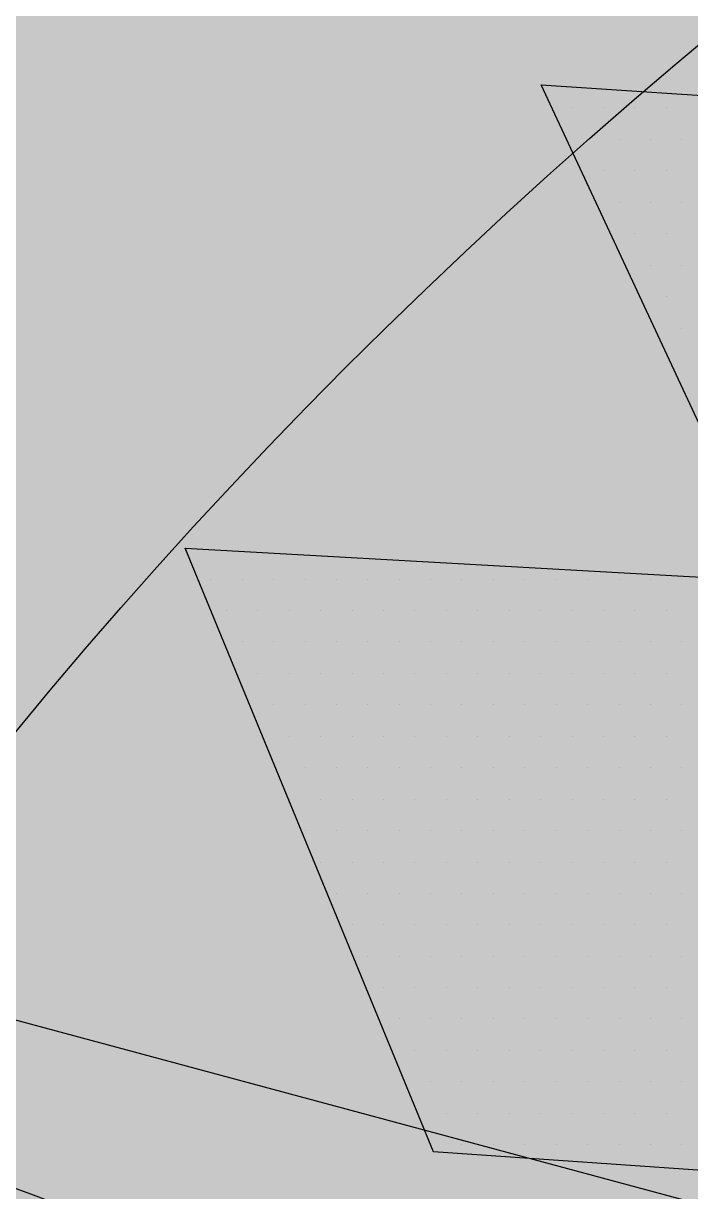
# Paper-space layout 'Layout1' of a CAD drawing. Extents: x -43 to 2298, y -18 to 768.
# Drawn here: x 135.683 to 136.852, y 265.081 to 267.128 of the extents above; entities that cross this region are included whole.
import ezdxf

# ---------------------------------------------------------------- set-up
doc = ezdxf.new("R2010")
doc.units = 0
doc.header["$LTSCALE"] = 5
doc.linetypes.add('CACHEX2', pattern=[0.75, 0.5, -0.25])
doc.layers.add('CARTOUCHE', color=7, linetype='Continuous')
doc.layers.add('LOGO', color=7, linetype='Continuous')

# ---------------------------------------------------------------- blocks, each defined once
blk = doc.blocks.new('A$C715108E3')
at = {"layer": 'LOGO', "color": 131}
for p, q in [((-15.6293, -5.0748), (-15.6293, -5.0748)), ((-15.5699, -5.0748), (-15.5699, -5.0748)), ((-15.4785, -5.0748), (-15.4785, -5.0748)), ((-15.3868, -5.0748), (-15.3868, -5.0748)), ((-15.2948, -5.0748), (-15.2948, -5.0748)), ((-15.586, -5.1674), (-15.586, -5.1674)), ((-15.5244, -5.1674), (-15.5244, -5.1674)), ((-15.4324, -5.1674), (-15.4324, -5.1674)), ((-15.3411, -5.1674), (-15.3411, -5.1674)), ((-15.2491, -5.1674), (-15.2491, -5.1674)), ((-15.5433, -5.2586), (-15.5433, -5.2586)), ((-15.4785, -5.2586), (-15.4785, -5.2586)), ((-15.3868, -5.2586), (-15.3868, -5.2586)), ((-15.2948, -5.2586), (-15.2948, -5.2586)), ((-15.5009, -5.3499), (-15.5009, -5.3499)), ((-15.4324, -5.3499), (-15.4324, -5.3499)), ((-15.3411, -5.3499), (-15.3411, -5.3499)), ((-15.2491, -5.3499), (-15.2491, -5.3499)), ((-15.4578, -5.4423), (-15.4578, -5.4423)), ((-15.3868, -5.4423), (-15.3868, -5.4423)), ((-15.2948, -5.4423), (-15.2948, -5.4423)), ((-15.4151, -5.5336), (-15.4151, -5.5336)), ((-15.3411, -5.5336), (-15.3411, -5.5336)), ((-15.2491, -5.5336), (-15.2491, -5.5336)), ((-15.3722, -5.625), (-15.3722, -5.625)), ((-15.2948, -5.625), (-15.2948, -5.625)), ((-15.3296, -5.7176), (-15.3296, -5.7176)), ((-15.2491, -5.7176), (-15.2491, -5.7176)), ((-15.2865, -5.8089), (-15.2865, -5.8089)), ((-15.2438, -5.9005), (-15.2438, -5.9005)), ((-16.6625, -6.4506), (-16.6625, -6.4506)), ((-16.625, -6.4506), (-16.625, -6.4506)), ((-16.5336, -6.4506), (-16.5336, -6.4506)), ((-16.4418, -6.4506), (-16.4418, -6.4506)), ((-16.3497, -6.4506), (-16.3497, -6.4506)), ((-16.2577, -6.4506), (-16.2577, -6.4506)), ((-16.1666, -6.4506), (-16.1666, -6.4506)), ((-16.0746, -6.4506), (-16.0746, -6.4506)), ((-15.983, -6.4506), (-15.983, -6.4506)), ((-15.8913, -6.4506), (-15.8913, -6.4506)), ((-15.7997, -6.4506), (-15.7997, -6.4506)), ((-15.7077, -6.4506), (-15.7077, -6.4506)), ((-15.616, -6.4506), (-15.616, -6.4506)), ((-15.5244, -6.4506), (-15.5244, -6.4506)), ((-15.4324, -6.4506), (-15.4324, -6.4506)), ((-15.3411, -6.4506), (-15.3411, -6.4506)), ((-15.2491, -6.4506), (-15.2491, -6.4506)), ((-16.6243, -6.5432), (-16.6243, -6.5432)), ((-16.5793, -6.5432), (-16.5793, -6.5432)), ((-16.4875, -6.5432), (-16.4875, -6.5432)), ((-16.3955, -6.5432), (-16.3955, -6.5432)), ((-16.3042, -6.5432), (-16.3042, -6.5432)), ((-16.2122, -6.5432), (-16.2122, -6.5432)), ((-16.1205, -6.5432), (-16.1205, -6.5432)), ((-16.0289, -6.5432), (-16.0289, -6.5432)), ((-15.9369, -6.5432), (-15.9369, -6.5432)), ((-15.8452, -6.5432), (-15.8452, -6.5432)), ((-15.7536, -6.5432), (-15.7536, -6.5432)), ((-15.6619, -6.5432), (-15.6619, -6.5432)), ((-15.5699, -6.5432), (-15.5699, -6.5432)), ((-15.4785, -6.5432), (-15.4785, -6.5432)), ((-15.3868, -6.5432), (-15.3868, -6.5432)), ((-15.2948, -6.5432), (-15.2948, -6.5432)), ((-16.5868, -6.6344), (-16.5868, -6.6344)), ((-16.5336, -6.6344), (-16.5336, -6.6344)), ((-16.4418, -6.6344), (-16.4418, -6.6344)), ((-16.3497, -6.6344), (-16.3497, -6.6344)), ((-16.2577, -6.6344), (-16.2577, -6.6344)), ((-16.1666, -6.6344), (-16.1666, -6.6344)), ((-16.0746, -6.6344), (-16.0746, -6.6344)), ((-15.983, -6.6344), (-15.983, -6.6344)), ((-15.8913, -6.6344), (-15.8913, -6.6344)), ((-15.7997, -6.6344), (-15.7997, -6.6344)), ((-15.7077, -6.6344), (-15.7077, -6.6344)), ((-15.616, -6.6344), (-15.616, -6.6344)), ((-15.5244, -6.6344), (-15.5244, -6.6344)), ((-15.4324, -6.6344), (-15.4324, -6.6344)), ((-15.3411, -6.6344), (-15.3411, -6.6344)), ((-15.2491, -6.6344), (-15.2491, -6.6344)), ((-16.5493, -6.7259), (-16.5493, -6.7259)), ((-16.4875, -6.7259), (-16.4875, -6.7259)), ((-16.3955, -6.7259), (-16.3955, -6.7259)), ((-16.3042, -6.7259), (-16.3042, -6.7259)), ((-16.2122, -6.7259), (-16.2122, -6.7259)), ((-16.1205, -6.7259), (-16.1205, -6.7259)), ((-16.0289, -6.7259), (-16.0289, -6.7259)), ((-15.9369, -6.7259), (-15.9369, -6.7259)), ((-15.8452, -6.7259), (-15.8452, -6.7259)), ((-15.7536, -6.7259), (-15.7536, -6.7259)), ((-15.6619, -6.7259), (-15.6619, -6.7259)), ((-15.5699, -6.7259), (-15.5699, -6.7259)), ((-15.4785, -6.7259), (-15.4785, -6.7259)), ((-15.3868, -6.7259), (-15.3868, -6.7259)), ((-15.2948, -6.7259), (-15.2948, -6.7259)), ((-16.5115, -6.8181), (-16.5115, -6.8181)), ((-16.4418, -6.8181), (-16.4418, -6.8181)), ((-16.3497, -6.8181), (-16.3497, -6.8181)), ((-16.2577, -6.8181), (-16.2577, -6.8181)), ((-16.1666, -6.8181), (-16.1666, -6.8181)), ((-16.0746, -6.8181), (-16.0746, -6.8181)), ((-15.983, -6.8181), (-15.983, -6.8181)), ((-15.8913, -6.8181), (-15.8913, -6.8181)), ((-15.7997, -6.8181), (-15.7997, -6.8181)), ((-15.7077, -6.8181), (-15.7077, -6.8181)), ((-15.616, -6.8181), (-15.616, -6.8181)), ((-15.5244, -6.8181), (-15.5244, -6.8181)), ((-15.4324, -6.8181), (-15.4324, -6.8181)), ((-15.3411, -6.8181), (-15.3411, -6.8181)), ((-15.2491, -6.8181), (-15.2491, -6.8181)), ((-16.4736, -6.9095), (-16.4736, -6.9095)), ((-16.3955, -6.9095), (-16.3955, -6.9095)), ((-16.3042, -6.9095), (-16.3042, -6.9095)), ((-16.2122, -6.9095), (-16.2122, -6.9095)), ((-16.1205, -6.9095), (-16.1205, -6.9095)), ((-16.0289, -6.9095), (-16.0289, -6.9095)), ((-15.9369, -6.9095), (-15.9369, -6.9095)), ((-15.8452, -6.9095), (-15.8452, -6.9095)), ((-15.7536, -6.9095), (-15.7536, -6.9095)), ((-15.6619, -6.9095), (-15.6619, -6.9095)), ((-15.5699, -6.9095), (-15.5699, -6.9095)), ((-15.4785, -6.9095), (-15.4785, -6.9095)), ((-15.3868, -6.9095), (-15.3868, -6.9095)), ((-15.2948, -6.9095), (-15.2948, -6.9095)), ((-16.4358, -7.0019), (-16.4358, -7.0019)), ((-16.3497, -7.0019), (-16.3497, -7.0019)), ((-16.2577, -7.0019), (-16.2577, -7.0019)), ((-16.1666, -7.0019), (-16.1666, -7.0019)), ((-16.0746, -7.0019), (-16.0746, -7.0019)), ((-15.983, -7.0019), (-15.983, -7.0019)), ((-15.8913, -7.0019), (-15.8913, -7.0019)), ((-15.7997, -7.0019), (-15.7997, -7.0019)), ((-15.7077, -7.0019), (-15.7077, -7.0019)), ((-15.616, -7.0019), (-15.616, -7.0019)), ((-15.5244, -7.0019), (-15.5244, -7.0019)), ((-15.4324, -7.0019), (-15.4324, -7.0019)), ((-15.3411, -7.0019), (-15.3411, -7.0019)), ((-15.2491, -7.0019), (-15.2491, -7.0019)), ((-16.3981, -7.0932), (-16.3981, -7.0932)), ((-16.3955, -7.0932), (-16.3955, -7.0932)), ((-16.3042, -7.0932), (-16.3042, -7.0932)), ((-16.2122, -7.0932), (-16.2122, -7.0932)), ((-16.1205, -7.0932), (-16.1205, -7.0932)), ((-16.0289, -7.0932), (-16.0289, -7.0932)), ((-15.9369, -7.0932), (-15.9369, -7.0932)), ((-15.8452, -7.0932), (-15.8452, -7.0932)), ((-15.7536, -7.0932), (-15.7536, -7.0932)), ((-15.6619, -7.0932), (-15.6619, -7.0932)), ((-15.5699, -7.0932), (-15.5699, -7.0932)), ((-15.4785, -7.0932), (-15.4785, -7.0932)), ((-15.3868, -7.0932), (-15.3868, -7.0932)), ((-15.2948, -7.0932), (-15.2948, -7.0932)), ((-16.3608, -7.1847), (-16.3608, -7.1847)), ((-16.3497, -7.1847), (-16.3497, -7.1847)), ((-16.2577, -7.1847), (-16.2577, -7.1847)), ((-16.1666, -7.1847), (-16.1666, -7.1847)), ((-16.0746, -7.1847), (-16.0746, -7.1847)), ((-15.983, -7.1847), (-15.983, -7.1847)), ((-15.8913, -7.1847), (-15.8913, -7.1847)), ((-15.7997, -7.1847), (-15.7997, -7.1847)), ((-15.7077, -7.1847), (-15.7077, -7.1847)), ((-15.616, -7.1847), (-15.616, -7.1847)), ((-15.5244, -7.1847), (-15.5244, -7.1847)), ((-15.4324, -7.1847), (-15.4324, -7.1847)), ((-15.3411, -7.1847), (-15.3411, -7.1847)), ((-15.2491, -7.1847), (-15.2491, -7.1847)), ((-16.3226, -7.2773), (-16.3226, -7.2773)), ((-16.3042, -7.2773), (-16.3042, -7.2773)), ((-16.2122, -7.2773), (-16.2122, -7.2773)), ((-16.1205, -7.2773), (-16.1205, -7.2773)), ((-16.0289, -7.2773), (-16.0289, -7.2773)), ((-15.9369, -7.2773), (-15.9369, -7.2773)), ((-15.8452, -7.2773), (-15.8452, -7.2773)), ((-15.7536, -7.2773), (-15.7536, -7.2773)), ((-15.6619, -7.2773), (-15.6619, -7.2773)), ((-15.5699, -7.2773), (-15.5699, -7.2773)), ((-15.4785, -7.2773), (-15.4785, -7.2773)), ((-15.3868, -7.2773), (-15.3868, -7.2773)), ((-15.2948, -7.2773), (-15.2948, -7.2773)), ((-16.2851, -7.3685), (-16.2851, -7.3685)), ((-16.2577, -7.3685), (-16.2577, -7.3685)), ((-16.1666, -7.3685), (-16.1666, -7.3685)), ((-16.0746, -7.3685), (-16.0746, -7.3685)), ((-15.983, -7.3685), (-15.983, -7.3685)), ((-15.8913, -7.3685), (-15.8913, -7.3685)), ((-15.7997, -7.3685), (-15.7997, -7.3685)), ((-15.7077, -7.3685), (-15.7077, -7.3685)), ((-15.616, -7.3685), (-15.616, -7.3685)), ((-15.5244, -7.3685), (-15.5244, -7.3685)), ((-15.4324, -7.3685), (-15.4324, -7.3685)), ((-15.3411, -7.3685), (-15.3411, -7.3685)), ((-15.2491, -7.3685), (-15.2491, -7.3685)), ((-16.2476, -7.4598), (-16.2476, -7.4598)), ((-16.2122, -7.4598), (-16.2122, -7.4598)), ((-16.1205, -7.4598), (-16.1205, -7.4598)), ((-16.0289, -7.4598), (-16.0289, -7.4598)), ((-15.9369, -7.4598), (-15.9369, -7.4598)), ((-15.8452, -7.4598), (-15.8452, -7.4598)), ((-15.7536, -7.4598), (-15.7536, -7.4598)), ((-15.6619, -7.4598), (-15.6619, -7.4598)), ((-15.5699, -7.4598), (-15.5699, -7.4598)), ((-15.4785, -7.4598), (-15.4785, -7.4598)), ((-15.3868, -7.4598), (-15.3868, -7.4598)), ((-15.2948, -7.4598), (-15.2948, -7.4598)), ((-16.2094, -7.5524), (-16.2094, -7.5524)), ((-16.1666, -7.5524), (-16.1666, -7.5524)), ((-16.0746, -7.5524), (-16.0746, -7.5524)), ((-15.983, -7.5524), (-15.983, -7.5524)), ((-15.8913, -7.5524), (-15.8913, -7.5524)), ((-15.7997, -7.5524), (-15.7997, -7.5524)), ((-15.7077, -7.5524), (-15.7077, -7.5524)), ((-15.616, -7.5524), (-15.616, -7.5524)), ((-15.5244, -7.5524), (-15.5244, -7.5524)), ((-15.4324, -7.5524), (-15.4324, -7.5524)), ((-15.3411, -7.5524), (-15.3411, -7.5524)), ((-15.2491, -7.5524), (-15.2491, -7.5524)), ((-16.1721, -7.6438), (-16.1721, -7.6438)), ((-16.1205, -7.6438), (-16.1205, -7.6438)), ((-16.0289, -7.6438), (-16.0289, -7.6438)), ((-15.9369, -7.6438), (-15.9369, -7.6438)), ((-15.8452, -7.6438), (-15.8452, -7.6438)), ((-15.7536, -7.6438), (-15.7536, -7.6438)), ((-15.6619, -7.6438), (-15.6619, -7.6438)), ((-15.5699, -7.6438), (-15.5699, -7.6438)), ((-15.4785, -7.6438), (-15.4785, -7.6438)), ((-15.3868, -7.6438), (-15.3868, -7.6438)), ((-15.2948, -7.6438), (-15.2948, -7.6438)), ((-16.1344, -7.7349), (-16.1344, -7.7349)), ((-16.0746, -7.7349), (-16.0746, -7.7349)), ((-15.983, -7.7349), (-15.983, -7.7349)), ((-15.8913, -7.7349), (-15.8913, -7.7349)), ((-15.7997, -7.7349), (-15.7997, -7.7349)), ((-15.7077, -7.7349), (-15.7077, -7.7349)), ((-15.616, -7.7349), (-15.616, -7.7349)), ((-15.5244, -7.7349), (-15.5244, -7.7349)), ((-15.4324, -7.7349), (-15.4324, -7.7349)), ((-15.3411, -7.7349), (-15.3411, -7.7349)), ((-15.2491, -7.7349), (-15.2491, -7.7349)), ((-16.0965, -7.8275), (-16.0965, -7.8275)), ((-16.0289, -7.8275), (-16.0289, -7.8275)), ((-15.9369, -7.8275), (-15.9369, -7.8275)), ((-15.8452, -7.8275), (-15.8452, -7.8275)), ((-15.7536, -7.8275), (-15.7536, -7.8275)), ((-15.6619, -7.8275), (-15.6619, -7.8275)), ((-15.5699, -7.8275), (-15.5699, -7.8275)), ((-15.4785, -7.8275), (-15.4785, -7.8275)), ((-15.3868, -7.8275), (-15.3868, -7.8275)), ((-15.2948, -7.8275), (-15.2948, -7.8275)), ((-16.0589, -7.919), (-16.0589, -7.919)), ((-15.983, -7.919), (-15.983, -7.919)), ((-15.8913, -7.919), (-15.8913, -7.919)), ((-15.7997, -7.919), (-15.7997, -7.919)), ((-15.7077, -7.919), (-15.7077, -7.919)), ((-15.616, -7.919), (-15.616, -7.919)), ((-15.5244, -7.919), (-15.5244, -7.919)), ((-15.4324, -7.919), (-15.4324, -7.919)), ((-15.3411, -7.919), (-15.3411, -7.919)), ((-15.2491, -7.919), (-15.2491, -7.919)), ((-16.0208, -8.01), (-16.0208, -8.01)), ((-15.9369, -8.01), (-15.9369, -8.01)), ((-15.8452, -8.01), (-15.8452, -8.01)), ((-15.7536, -8.01), (-15.7536, -8.01)), ((-15.6619, -8.01), (-15.6619, -8.01)), ((-15.5699, -8.01), (-15.5699, -8.01)), ((-15.4785, -8.01), (-15.4785, -8.01)), ((-15.3868, -8.01), (-15.3868, -8.01)), ((-15.2948, -8.01), (-15.2948, -8.01)), ((-15.9833, -8.1028), (-15.9833, -8.1028)), ((-15.983, -8.1028), (-15.983, -8.1028)), ((-15.8913, -8.1028), (-15.8913, -8.1028)), ((-15.7997, -8.1028), (-15.7997, -8.1028)), ((-15.7077, -8.1028), (-15.7077, -8.1028)), ((-15.616, -8.1028), (-15.616, -8.1028)), ((-15.5244, -8.1028), (-15.5244, -8.1028)), ((-15.4324, -8.1028), (-15.4324, -8.1028)), ((-15.3411, -8.1028), (-15.3411, -8.1028)), ((-15.2491, -8.1028), (-15.2491, -8.1028))]:
    blk.add_line(p, q, dxfattribs=at)
blk.add_lwpolyline([(-7.811, -4.4145), (-9.1641, -6.2255), (-8.3669, -7.7396), (-6.9811, -6.0917), (-7.663, -9.014), (-8.1214, -10.2245), (-10.4653, -10.7804), (-13.4372, -9.6448), (-17.1584, -8.2441), (-18.0286, -7.9298)], dxfattribs=at)
blk.add_lwpolyline([(-16.6996, -6.3604), (-14.9839, -6.4571), (-15.6602, -5.0073), (-13.824, -5.1291), (-13.0505, -6.7465), (-11.2141, -6.8921), (-10.6584, -8.5824), (-12.3018, -8.4857), (-11.915, -9.4512), (-14.1137, -8.8238), (-14.2348, -8.2439), (-15.9745, -8.1234)], close=True, dxfattribs=at)
blk = doc.blocks.new('A$C581E6685')
at = {"layer": 'LOGO'}
blk.add_hatch(color=40, dxfattribs=at).paths.add_polyline_path([(-56.2481, 30.5655), (-39.8519, 24.2064), (-40.7961, 26.4076)])
at = {"layer": 'LOGO', "color": 40}
blk.add_lwpolyline([(-56.2481, 30.5655), (-39.8519, 24.2064), (-40.7961, 26.4076)], close=True, dxfattribs=at)
at = {"layer": 'LOGO', "color": 32, "linetype": 'CACHEX2', "ltscale": 1.5}
blk.add_ellipse((-38.0538, 23.8138), major_axis=(-19.0311, -3.534), ratio=0.590567, dxfattribs=at)
at = {"layer": 'LOGO', "color": 32}
blk.add_ellipse((-37.6144, 23.8499), major_axis=(-13.5768, -4.2839), ratio=0.791971, dxfattribs=at)
at = {"layer": 'CARTOUCHE'}
blk.add_blockref('A$C715108E3', (-31.6739, 36.3189), dxfattribs=at)

psp = doc.layouts.get("Layout1")

# ---------------------------------------------------------------- hatches: boundary and pattern name
at = {"layer": 'CARTOUCHE', "true_color": 0xffffff}
h = psp.add_hatch(color=7, dxfattribs=at)
h.dxf.hatch_style = 1
edge = h.paths.add_edge_path()
edge.add_spline(control_points=[(127.7197, 272.4748), (127.7197, 261.5837), (127.7197, 250.6925), (127.7197, 246.8525), (131.5597, 246.8525), (177.0989, 246.8525), (222.6382, 246.8525), (226.4782, 246.8525), (226.4782, 250.6925), (226.4782, 261.5837), (226.4782, 272.4748), (226.4782, 276.3148), (222.6382, 276.3148), (177.0989, 276.3148), (131.5597, 276.3148), (127.7197, 276.3148), (127.7197, 272.4748)], knot_values=[0, 0, 0, 1, 1, 2.570796, 2.570796, 3.570796, 3.570796, 5.141593, 5.141593, 6.141593, 6.141593, 7.712389, 7.712389, 8.712389, 8.712389, 10.283185, 10.283185, 10.283185], weights=[1, 1, 1, 0.707107, 1, 1, 1, 0.707107, 1, 1, 1, 0.707107, 1, 1, 1, 0.707107, 1], degree=2, periodic=0)

# ---------------------------------------------------------------- linework, layer by layer
at = {"layer": 'CARTOUCHE'}
psp.add_rational_spline([(127.7197, 272.4748), (127.7197, 261.5837), (127.7197, 250.6925), (127.7197, 246.8525), (131.5597, 246.8525), (177.0989, 246.8525), (222.6382, 246.8525), (226.4782, 246.8525), (226.4782, 250.6925), (226.4782, 261.5837), (226.4782, 272.4748), (226.4782, 276.3148), (222.6382, 276.3148), (177.0989, 276.3148), (131.5597, 276.3148), (127.7197, 276.3148), (127.7197, 272.4748)], [1, 1, 1, 0.707106781187, 1, 1, 1, 0.707106781187, 1, 1, 1, 0.707106781187, 1, 1, 1, 0.707106781187, 1], degree=2, knots=[0, 0, 0, 1, 1, 2.570796, 2.570796, 3.570796, 3.570796, 5.141593, 5.141593, 6.141593, 6.141593, 7.712389, 7.712389, 8.712389, 8.712389, 10.283185, 10.283185, 10.283185], dxfattribs=at)

# ---------------------------------------------------------------- block references
at = {"layer": 'CARTOUCHE', "xscale": 0.6, "yscale": 0.6, "zscale": 0.6}
psp.add_blockref('A$C581E6685', (164.9904, 248.2331), dxfattribs=at)

doc.saveas('drawing.dxf')
